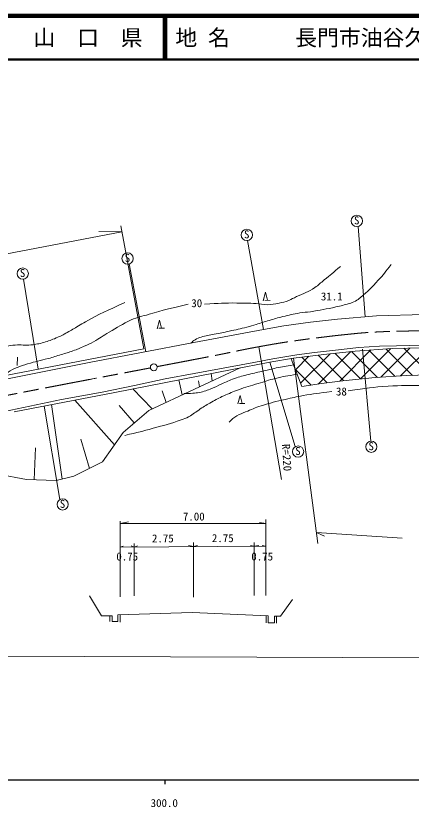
# Model space of a CAD drawing. Units: millimetres, scale not verified. Extents: x 40000 to 680000, y 20000 to 380000.
# Drawn here: x 333850 to 424390, y 198715 to 380000 of the extents above; entities that cross this region are included whole.
import ezdxf
from ezdxf.enums import TextEntityAlignment as Align

# ---------------------------------------------------------------- set-up
doc = ezdxf.new("R2010")
doc.units = ezdxf.units.MM
doc.header["$LTSCALE"] = 1000
doc.linetypes.add('CHAIN', pattern=[18.5, 12, -1.5, 3.5, -1.5])
for name, color, linetype, lineweight in [('M-BGD', 7, 'Continuous', 13), ('M-BMK', 2, 'CHAIN', 13), ('M-TTL', 2, 'Continuous', 140), ('M-TTL-BAND', 7, 'Continuous', 25), ('M-TTL-LINE', 7, 'Continuous', 50), ('M-TTL-TXT', 7, 'Continuous', 13)]:
    doc.layers.add(name, color=color, linetype=linetype, lineweight=lineweight)
doc.styles.add('ＭＳ ゴシック', font='')
doc.styles.get('ＭＳ ゴシック').set_extended_font_data('MS Gothic')

msp = doc.modelspace()

# ---------------------------------------------------------------- hatches: boundary and pattern name
at = {"layer": 'M-BGD'}
h = msp.add_hatch(dxfattribs=at)
h.set_pattern_fill('USER', color=256, style=0, pattern_type=2)
h.set_pattern_definition([(45, (433987, 301055), (-2121.32, 2121.32), []), (135, (433987, 301055), (-2121.32, -2121.32), [])])
h.paths.add_polyline_path([(444673, 297673), (449647, 297359), (449684, 296471), (459262, 295291), (470265, 293553), (473383, 292930), (481847, 291281), (488039, 289666), (489629, 295550), (477847, 298646), (468403, 300539), (457778, 302165), (447822, 303256), (439782, 303791), (427153, 303969), (420003, 303813), (411539, 303190), (404389, 302432), (397418, 301538), (396875, 301448), (399361, 295086), (403838, 295754), (408761, 296407), (416170, 297150), (423431, 297580), (433506, 297940)])

# ---------------------------------------------------------------- linework, layer by layer
for p, q in [((357894, 331855), (363167, 303693)), ((412281, 331776), (413855, 311029)), ((244677, 308772), (358139, 330543)), ((358139, 330543), (352896, 330565)), ((386872, 328530), (390587, 308118)), ((359781, 323168), (363592, 303025)), ((335614, 319675), (338993, 299062)), ((390481, 314735), (391035, 316665)), ((391035, 316665), (391500, 314834)), ((390886, 314843), (392131, 314823)), ((366228, 308321), (366782, 310251)), ((366782, 310251), (367247, 308420)), ((401300, 309833), (407514, 310524)), ((407514, 310524), (416468, 311237)), ((416468, 311237), (427382, 311615)), ((366633, 308430), (367878, 308410)), ((390587, 308118), (395242, 308965)), ((395242, 308965), (401300, 309833)), ((374631, 305139), (390587, 308118)), ((350665, 300550), (374631, 305139)), ((421056, 304423), (427136, 304579)), ((331110, 297552), (363167, 303693)), ((394698, 273761), (389493, 304193)), ((398203, 302374), (402279, 302909)), ((402279, 302909), (406355, 303310)), ((404389, 302432), (411539, 303190)), ((406355, 303310), (412436, 304000)), ((411539, 303190), (420003, 303813)), ((412436, 304000), (417158, 304290)), ((415116, 282561), (413276, 303665)), ((417158, 304290), (421056, 304423)), ((420003, 303813), (427153, 303969)), ((334199, 301842), (334124, 299867)), ((388358, 300592), (392702, 301416)), ((392027, 300647), (397418, 301538)), ((392702, 301416), (398203, 302374)), ((399361, 295086), (396875, 301448)), ((397418, 301538), (404389, 302432)), ((403051, 259133), (397418, 301538)), ((331175, 296697), (350665, 300550)), ((364302, 289590), (385238, 299336)), ((374683, 298031), (388358, 300592)), ((383430, 298987), (392027, 300647)), ((397841, 281343), (392027, 300647)), ((356546, 293720), (383430, 298987)), ((368067, 296873), (374683, 298031)), ((378839, 296357), (378572, 298036)), ((423431, 297580), (416170, 297150)), ((433506, 297940), (423431, 297580)), ((361029, 295291), (368067, 296873)), ((371953, 293152), (371151, 296581)), ((375912, 294995), (375683, 296371)), ((403838, 295754), (399361, 295086)), ((408761, 296407), (403838, 295754)), ((416170, 297150), (408761, 296407)), ((333448, 289287), (356546, 293720)), ((344324, 292084), (353634, 293821)), ((353634, 293821), (361029, 295291)), ((365048, 289937), (360668, 294527)), ((368273, 291439), (367382, 294128)), ((329646, 289055), (344324, 292084)), ((356430, 281693), (347366, 291958)), ((384678, 291086), (385232, 293016)), ((385232, 293016), (385697, 291185)), ((343921, 269236), (340364, 290614)), ((344493, 273891), (342018, 290932)), ((360965, 286738), (357509, 290770)), ((385084, 291195), (386329, 291175)), ((358439, 284579), (364302, 289590)), ((350735, 276317), (348714, 283015)), ((353728, 277813), (358439, 284579)), ((338035, 273739), (338390, 281010)), ((347113, 274506), (353728, 277813)), ((320452, 276711), (336288, 273804)), ((336288, 273804), (343054, 273554)), ((343054, 273554), (347113, 274506)), ((357782, 246870), (357782, 264218)), ((357782, 263663), (359665, 264093)), ((391128, 263663), (357782, 263663)), ((391128, 263663), (389663, 263931)), ((391128, 247232), (391128, 264594)), ((422341, 260361), (402722, 261606)), ((402722, 261606), (404567, 260779)), ((374559, 259353), (374559, 246796)), ((388461, 259366), (388461, 247226)), ((357782, 258289), (358412, 258524)), ((357782, 258289), (391128, 258502)), ((360968, 258310), (360243, 258577)), ((360968, 259082), (360968, 247143)), ((360968, 258310), (361724, 258582)), ((374559, 258396), (373386, 258656)), ((374559, 258396), (375486, 258692)), ((388461, 258485), (387631, 258687)), ((388461, 258485), (389465, 258687)), ((391128, 258502), (390297, 258687)), ((350708, 247165), (353474, 242573)), ((394456, 242501), (397183, 246277)), ((357245, 242739), (374218, 243348)), ((374218, 243348), (391665, 242510)), ((353474, 242573), (355879, 242561)), ((355392, 242563), (355392, 241237)), ((355879, 242561), (355879, 241241)), ((355879, 241241), (357245, 241241)), ((357245, 241241), (357245, 242739)), ((357756, 242758), (357756, 241062)), ((391174, 242534), (391174, 240982)), ((391665, 242510), (391665, 240947)), ((393061, 240947), (393061, 242501)), ((393061, 242501), (394456, 242501)), ((393585, 242501), (393585, 240886)), ((391665, 240947), (393061, 240947)), ((519597, 232620), (213417, 233743))]:
    msp.add_line(p, q, dxfattribs=at)
msp.add_lwpolyline([(427153, 303969), (420003, 303813), (411539, 303190), (404389, 302432), (397418, 301538), (396875, 301448), (399361, 295086), (403838, 295754), (408761, 296407), (416170, 297150), (423431, 297580), (433506, 297940)], dxfattribs=at)
for centre, radius in [((411946, 333019), 1287), ((386755, 329812), 1287), ((359431, 324407), 1287), ((335426, 320949), 1287), ((365444, 299495), 785), ((398494, 280180), 1287), ((415266, 281282), 1287), ((344574, 268073), 1287)]:
    msp.add_circle(centre, radius, dxfattribs=at)
for points, knots in [([(373930, 305004), (374337, 305400), (374493, 305537), (374909, 305802), (375410, 306121), (375738, 306230), (376305, 306406), (377443, 306758), (378120, 306804), (379285, 307049), (380629, 307332), (381388, 307467), (382730, 307762), (384311, 308110), (385201, 308289), (386769, 308693), (387596, 308906), (388059, 309031), (388877, 309277), (390051, 309629), (390692, 309880), (391867, 310227), (393076, 310585), (393752, 310791), (394975, 311098), (396494, 311480), (397354, 311664), (398895, 311940), (399832, 312107), (400376, 312069), (401316, 312222), (403611, 312596), (404897, 312814), (407166, 313321), (408347, 313584), (409008, 313742), (410166, 314093), (410740, 314267), (411079, 314340), (411606, 314627), (412113, 314904), (412367, 315116), (412809, 315489), (414488, 316907), (415382, 317770), (416848, 319409), (418069, 320774), (418476, 321294), (419788, 323061)], [0, 0, 0, 0, 1, 1, 1, 2, 2, 2, 3, 3, 3, 4, 4, 4, 5, 5, 5, 6, 6, 6, 7, 7, 7, 8, 8, 8, 9, 9, 9, 10, 10, 10, 11, 11, 11, 12, 12, 12, 13, 13, 13, 14, 14, 14, 15, 15, 15, 16, 16, 16, 16]), ([(377028, 313942), (380576, 314145), (381559, 314237), (384467, 314210), (386182, 314193), (387144, 314191), (388855, 314076), (389849, 314009), (390398, 313791), (391394, 313831), (392472, 313874), (393075, 313977), (394134, 314187), (395009, 314362), (395509, 314459), (396339, 314789), (397064, 315077), (397429, 315333), (398128, 315680), (399762, 316490), (400818, 316703), (402315, 317744), (403209, 318365), (403639, 318809), (404483, 319496), (405960, 320697), (406420, 321085), (408240, 322599)], [0, 0, 0, 0, 1, 1, 1, 2, 2, 2, 3, 3, 3, 4, 4, 4, 5, 5, 5, 6, 6, 6, 7, 7, 7, 8, 8, 8, 9, 9, 9, 9]), ([(311966, 304864), (314346, 304434), (315088, 304346), (317010, 303726), (318212, 303338), (318810, 302887), (320039, 302597), (320641, 302456), (320996, 302473), (321613, 302434), (322546, 302375), (323077, 302209), (324004, 302330), (324529, 302399), (324812, 302501), (325326, 302627), (326502, 302916), (327155, 303102), (328325, 303414), (329655, 303768), (330379, 304053), (331725, 304335), (332486, 304494), (332926, 304512), (333700, 304572), (335111, 304682), (335917, 304457), (337323, 304617), (338479, 304748), (339130, 304850), (340249, 305166), (341384, 305487), (342001, 305739), (343085, 306206), (344095, 306641), (344643, 306927), (345609, 307453), (346629, 308009), (347175, 308366), (348178, 308953), (348822, 309330), (349179, 309548), (349826, 309918), (353215, 311856), (354483, 312318), (358810, 314298)], [0, 0, 0, 0, 1, 1, 1, 2, 2, 2, 3, 3, 3, 4, 4, 4, 5, 5, 5, 6, 6, 6, 7, 7, 7, 8, 8, 8, 9, 9, 9, 10, 10, 10, 11, 11, 11, 12, 12, 12, 13, 13, 13, 14, 14, 14, 15, 15, 15, 15]), ([(331110, 297552), (331521, 297951), (331675, 298069), (332069, 298361), (332799, 298901), (333286, 299100), (334128, 299440), (335050, 299812), (335583, 299981), (336534, 300271), (338356, 300828), (339423, 300970), (341256, 301489), (342438, 301823), (343092, 302037), (344265, 302400), (345312, 302724), (345907, 302881), (346938, 303251), (347959, 303617), (348522, 303851), (349509, 304300), (350349, 304683), (350818, 304901), (351628, 305343), (353061, 306125), (353789, 306691), (355200, 307513), (357148, 308647), (358191, 309381), (360234, 310334), (361762, 311047), (362738, 311144), (364354, 311626), (367814, 312658), (368997, 312893), (373308, 313920)], [0, 0, 0, 0, 1, 1, 1, 2, 2, 2, 3, 3, 3, 4, 4, 4, 5, 5, 5, 6, 6, 6, 7, 7, 7, 8, 8, 8, 9, 9, 9, 10, 10, 10, 11, 11, 11, 12, 12, 12, 12]), ([(397431, 300026), (395526, 299727), (395001, 299656), (393462, 299323), (392349, 299082), (391735, 298901), (390626, 298640), (389288, 298324), (388527, 298198), (387196, 297853), (385911, 297520), (385183, 297352), (383929, 296917), (382717, 296497), (382080, 296152), (380905, 295635), (380026, 295249), (379561, 294972), (378673, 294606), (378158, 294394), (377865, 294284), (377336, 294111), (376773, 293927), (376453, 293830), (375871, 293715), (375291, 293600), (374956, 293595), (374367, 293547), (373584, 293483), (373314, 293487), (372357, 293477)], [0, 0, 0, 0, 1, 1, 1, 2, 2, 2, 3, 3, 3, 4, 4, 4, 5, 5, 5, 6, 6, 6, 7, 7, 7, 8, 8, 8, 9, 9, 9, 10, 10, 10, 10]), ([(358849, 283873), (361954, 284617), (362781, 284817), (365279, 285506), (367800, 286202), (369235, 286532), (371694, 287421), (372383, 287671), (372795, 287769), (373431, 288134), (374525, 288762), (375048, 289257), (376104, 289946), (377075, 290579), (377617, 290938), (378628, 291505), (379712, 292112), (380334, 292430), (381464, 292945), (382761, 293536), (383497, 293851), (384835, 294341), (386568, 294976), (387571, 295237), (389334, 295781), (390871, 296256), (391723, 296553), (393284, 296940), (395209, 297416), (395906, 297504), (398277, 297862)], [0, 0, 0, 0, 1, 1, 1, 2, 2, 2, 3, 3, 3, 4, 4, 4, 5, 5, 5, 6, 6, 6, 7, 7, 7, 8, 8, 8, 9, 9, 9, 10, 10, 10, 10]), ([(406190, 293945), (403048, 293546), (402182, 293462), (399641, 292987), (398043, 292688), (397145, 292525), (395565, 292141), (393388, 291611), (392149, 291368), (390019, 290671), (388595, 290204), (387839, 289822), (386456, 289245), (385675, 288920), (385196, 288814), (384473, 288377), (383712, 287916), (383444, 287646), (382714, 286929)], [0, 0, 0, 0, 1, 1, 1, 2, 2, 2, 3, 3, 3, 4, 4, 4, 5, 5, 5, 6, 6, 6, 6]), ([(455726, 290559), (453628, 291179), (453083, 291340), (451380, 291807), (449730, 292259), (448817, 292564), (447143, 292915), (445561, 293247), (444657, 293337), (443060, 293589), (441044, 293906), (439916, 294100), (437892, 294361), (435607, 294655), (434324, 294804), (432027, 294992), (430107, 295148), (429031, 295262), (427105, 295304), (423981, 295370), (422227, 295336), (419108, 295148), (415526, 294932), (414286, 294736), (409976, 294123)], [0, 0, 0, 0, 1, 1, 1, 2, 2, 2, 3, 3, 3, 4, 4, 4, 5, 5, 5, 6, 6, 6, 7, 7, 7, 8, 8, 8, 8])]:
    msp.add_open_spline(points, degree=3, knots=knots, dxfattribs=at)
at = {"layer": 'M-BMK'}
for points, knots in [([(366211, 299641), (371069, 300570), (374018, 301125), (379080, 302111), (383152, 302904), (385412, 303454), (389493, 304193), (392519, 304742), (394216, 305042), (397259, 305482), (400107, 305894), (401708, 306089), (404564, 306440), (406320, 306656), (407304, 306772), (409064, 306952), (411245, 307176), (412466, 307322), (414654, 307465), (418581, 307721), (420788, 307721), (424722, 307821), (427201, 307884), (428590, 307895), (431070, 307866), (435405, 307814), (437834, 307742), (442162, 307487), (447207, 307189), (450034, 306984), (455058, 306440), (458493, 306068), (460514, 305731), (463725, 305234)], [0, 0, 0, 0, 1, 1, 1, 2, 2, 2, 3, 3, 3, 4, 4, 4, 5, 5, 5, 6, 6, 6, 7, 7, 7, 8, 8, 8, 9, 9, 9, 10, 10, 10, 11, 11, 11, 11]), ([(267856, 280847), (271007, 281410), (272993, 281706), (276333, 282319), (282867, 283519), (286506, 284299), (293027, 285564), (299959, 286909), (303841, 287671), (310775, 289001), (315315, 289872), (317863, 290333), (322402, 291206), (328466, 292374), (331856, 293067), (337919, 294239), (348404, 296267), (354398, 297382), (364668, 299346)], [0, 0, 0, 0, 1, 1, 1, 2, 2, 2, 3, 3, 3, 4, 4, 4, 5, 5, 5, 6, 6, 6, 6])]:
    msp.add_open_spline(points, degree=3, knots=knots, dxfattribs=at)
at = {"layer": 'M-TTL'}
msp.add_line((680000, 380000), (40000, 380000), dxfattribs=at)
at = {"layer": 'M-TTL-BAND'}
for p, q in [((40000, 205000), (579000, 205000)), ((368000, 205000), (368000, 204000))]:
    msp.add_line(p, q, dxfattribs=at)
at = {"layer": 'M-TTL-LINE'}
for p, q in [((367750, 380000), (367750, 370000)), ((368250, 380000), (368250, 370000)), ((40000, 370000), (680000, 370000))]:
    msp.add_line(p, q, dxfattribs=at)

# ---------------------------------------------------------------- texts
at = {"layer": 'M-BGD', "style": 'ＭＳ ゴシック'}
for s, p in [('S', (411292, 331683)), ('S', (386101, 328475)), ('S', (358778, 323070)), ('S', (334773, 319612)), ('31.1', (403708, 314252)), ('30', (374032, 312709)), ('38', (407166, 292476)), ('S', (397841, 278843)), ('S', (414613, 279946)), ('S', (343921, 266736)), ('7.00', (372114, 263832)), ('2.75', (365023, 258816)), ('2.75', (378755, 258883)), ('0.75', (356871, 254674)), ('0.75', (387776, 254674))]:
    msp.add_text(s, height=1833, dxfattribs=at).set_placement(p, align=Align.BOTTOM_LEFT)
msp.add_text('R=220', height=1833, rotation=273.451, dxfattribs=at).set_placement((394267, 281838), align=Align.BOTTOM_LEFT)
at = {"layer": 'M-TTL-BAND', "style": 'ＭＳ ゴシック'}
msp.add_text('300.0', height=1833, dxfattribs=at).set_placement((367844, 198195), align=Align.BOTTOM_CENTER)
at = {"layer": 'M-TTL-TXT', "style": 'ＭＳ ゴシック'}
msp.add_text('山\u3000口\u3000県', height=3666, dxfattribs=at).set_placement((350375, 375000), align=Align.MIDDLE_CENTER)
msp.add_text('地 名      長門市油谷久富', height=3666, dxfattribs=at).set_placement((370380, 375000), align=Align.MIDDLE_LEFT)

doc.saveas('drawing.dxf')
